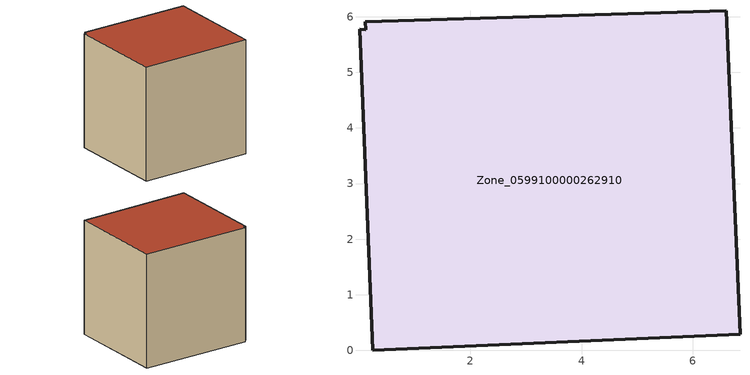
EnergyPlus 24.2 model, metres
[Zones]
Zone_0599100000262910
 floor ground (C_G): 0.12,5.76 0.11,5.91 6.61,6.11 6.85,0.29 0.24,0 0.01,5.78 z0
 wall outside (C_F): 0.24,0 6.85,0.29 6.61,6.11 0.11,5.91 0.12,5.76 0.01,5.78 0.24,0 z0:6.69
 roof outside (C_R): 0.11,5.91 0.12,5.76 0.01,5.78 0.24,0 6.85,0.29 6.61,6.11 z6.69
[BUILDING]
Pand.0599100000262910: North Axis=0; Terrain=City; Loads Convergence Tolerance Value=0.04; Temperature Convergence Tolerance Value=0.4; Solar Distribution=FullExterior; Maximum Number of Warmup Days=25; Minimum Number of Warmup Days=1
[Site:Location]
Rotterdam.The.Hague.AP_ZH_NLD Design_Conditions: Latitude=51.96; Longitude=4.45; Time Zone=1; Elevation=-4.5
[SITE:GROUNDTEMPERATURE:BUILDINGSURFACE]
18, 18, 18, 18, 18, 18, 18, 18, 18, 18, 18, 18
[MATERIAL] Thermal Absorptance=0.9; Solar Absorptance=0.7; Visible Absorptance=0.7
Name | Roughness | Thickness | Conductivity | Density | Specific Heat
G.TC.1946-1964 | MediumSmooth | 0.15 | 1 | 540 | 1210
F.TC.1946-1964 | Rough | 0.3 | 0.857143 | 1920 | 840
R.TC.1946-1964 | MediumRough | 0.2 | 0.235294 | 1500 | 1000
[CONSTRUCTION]
C_G: G.TC.1946-1964
C_F: F.TC.1946-1964
C_R: R.TC.1946-1964
[ZONE]
Zone_0599100000262910: Type=1; Multiplier=1; Ceiling Height=Autocalculate; Volume=Autocalculate; Floor Area=autocalculate; Part of Total Floor Area=Yes
[ZONEINFILTRATION:DESIGNFLOWRATE]
Infil_Zone_0599100000262910: Zone or ZoneList or Space or SpaceList=Zone_0599100000262910; Schedule=AlwaysOn; Design Flow Rate Calculation Method=Flow/Area; Flow Rate per Floor Area=0.003; Constant Term Coefficient=1; Temperature Term Coefficient=0; Velocity Term Coefficient=0; Velocity Squared Term Coefficient=0
[HVACTEMPLATE:ZONE:IDEALLOADSAIRSYSTEM]
Zone_0599100000262910: Maximum Heating Supply Air Temperature=50; Minimum Cooling Supply Air Temperature=13; Maximum Heating Supply Air Humidity Ratio=0.0156; Minimum Cooling Supply Air Humidity Ratio=0.0077; Heating Limit=NoLimit; Cooling Limit=NoLimit; Dehumidification Control Type=ConstantSensibleHeatRatio; Cooling Sensible Heat Ratio=0.7; Dehumidification Setpoint=60; Humidification Control Type=None; Humidification Setpoint=30; Outdoor Air Method=None; Outdoor Air Flow Rate per Person=0.00944; Outdoor Air Flow Rate per Zone Floor Area=0; Outdoor Air Flow Rate per Zone=0; Demand Controlled Ventilation Type=None; Outdoor Air Economizer Type=NoEconomizer; Heat Recovery Type=None; Sensible Heat Recovery Effectiveness=0.7; Latent Heat Recovery Effectiveness=0.65
[ZONECONTROL:THERMOSTAT]
ThermostatControl_Zone_0599100000262910: Zone or ZoneList=Zone_0599100000262910; Control Type Schedule=DualSetpointControlType; Control 1=Thermostat_Zone_0599100000262910; Temperature Difference Between Cutout And Setpoint=0
[THERMOSTATSETPOINT:DUALSETPOINT]
Thermostat_Zone_0599100000262910: Heating Setpoint Temperature Schedule=HeatingSetpoint_Zone_0599100000262910; Cooling Setpoint Temperature Schedule=CoolingSetpoint_Zone_0599100000262910
[SCHEDULE:COMPACT]
HeatingSetpoint_Zone_0599100000262910: Through: 12/31, For: AllDays, Until: 24:00, 21
CoolingSetpoint_Zone_0599100000262910: Through: 12/31, For: AllDays, Until: 24:00, 24
DualSetpointControlType: Through: 12/31, For: AllDays, Until: 24:00, 4
AlwaysOn: Through: 12/31, For: AllDays, Until: 24:00, 1
